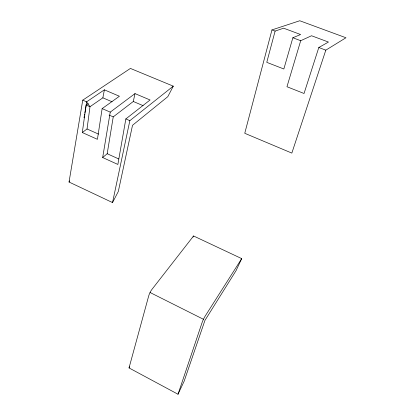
<?xml version="1.0" encoding="UTF-8"?>
<svg xmlns="http://www.w3.org/2000/svg" width="415" height="415" viewBox="0 0 415 415"><rect width="100%" height="100%" fill="white"/><g stroke="black" fill="none" stroke-linecap="round" stroke-linejoin="round"><path stroke-width="0.62" d="M82.3 132.541L86.595 101.836L104.378 89.832L119.416 96.254L102.142 108.6L97.416 139.326L82.3 132.541L87.041 128.972L89.982 106.722L86.595 101.836L82.741 100.155L69.035 182.029L112.527 202.572L118.306 191.502L132.515 125.294L167.8 96.679L173.288 86.154L130.419 68.428L82.741 100.155M102.671 157.534L107.189 153.716L113.238 116.88L133.303 101.483L135.005 93.598L150.069 99.974L125.849 118.918L117.87 164.454L102.671 157.534L110.245 112.123L135.005 93.598M84.012 117.793L84.229 116.522M84.447 115.246L84.665 113.975M84.883 112.704L86.185 105.068L88.307 103.626M86.185 105.068L89.982 106.722L102.863 97.821L104.378 89.832M112.527 202.572L129.848 120.656L173.288 86.154M271.96 29.911L244.751 133.293L291.838 153.094L325.822 50.148L345.965 37.76L299.76 20.75L271.96 29.911L275.114 31.094L283.616 28.189L300.595 34.528L292.86 37.765L283.844 68.989L266.767 62.343L275.114 31.094M129.024 367.929L148.72 295.869A5.027 0.996 -64 0 1 151.885 289.473L193.566 235.974L241.701 258.618L236.036 270.684L204.917 320.458L184.151 381.183L178.014 394.25L129.024 367.929L129.589 366.772M300.704 40.712L286.962 86.73L304.039 93.484L318.808 47.512L328.462 42.055L311.53 35.752L300.704 40.712L292.86 37.765M178.014 394.25L202.043 322.714A5.136 0.617 -64.9 0 1 205.16 316.121L241.701 258.618M193.017 237.095L193.566 235.974M69.035 182.029L69.647 180.893M318.808 47.512L325.822 50.148M133.303 101.483L143.082 105.654M102.863 97.821L112.045 101.774M102.142 108.6L110.245 112.123M125.849 118.918L129.848 120.656M109.083 115.064L113.238 116.88M87.041 128.972L98.573 134.123M107.189 153.716L118.778 158.971M150.059 292.502L203.454 319.296"/></g></svg>
